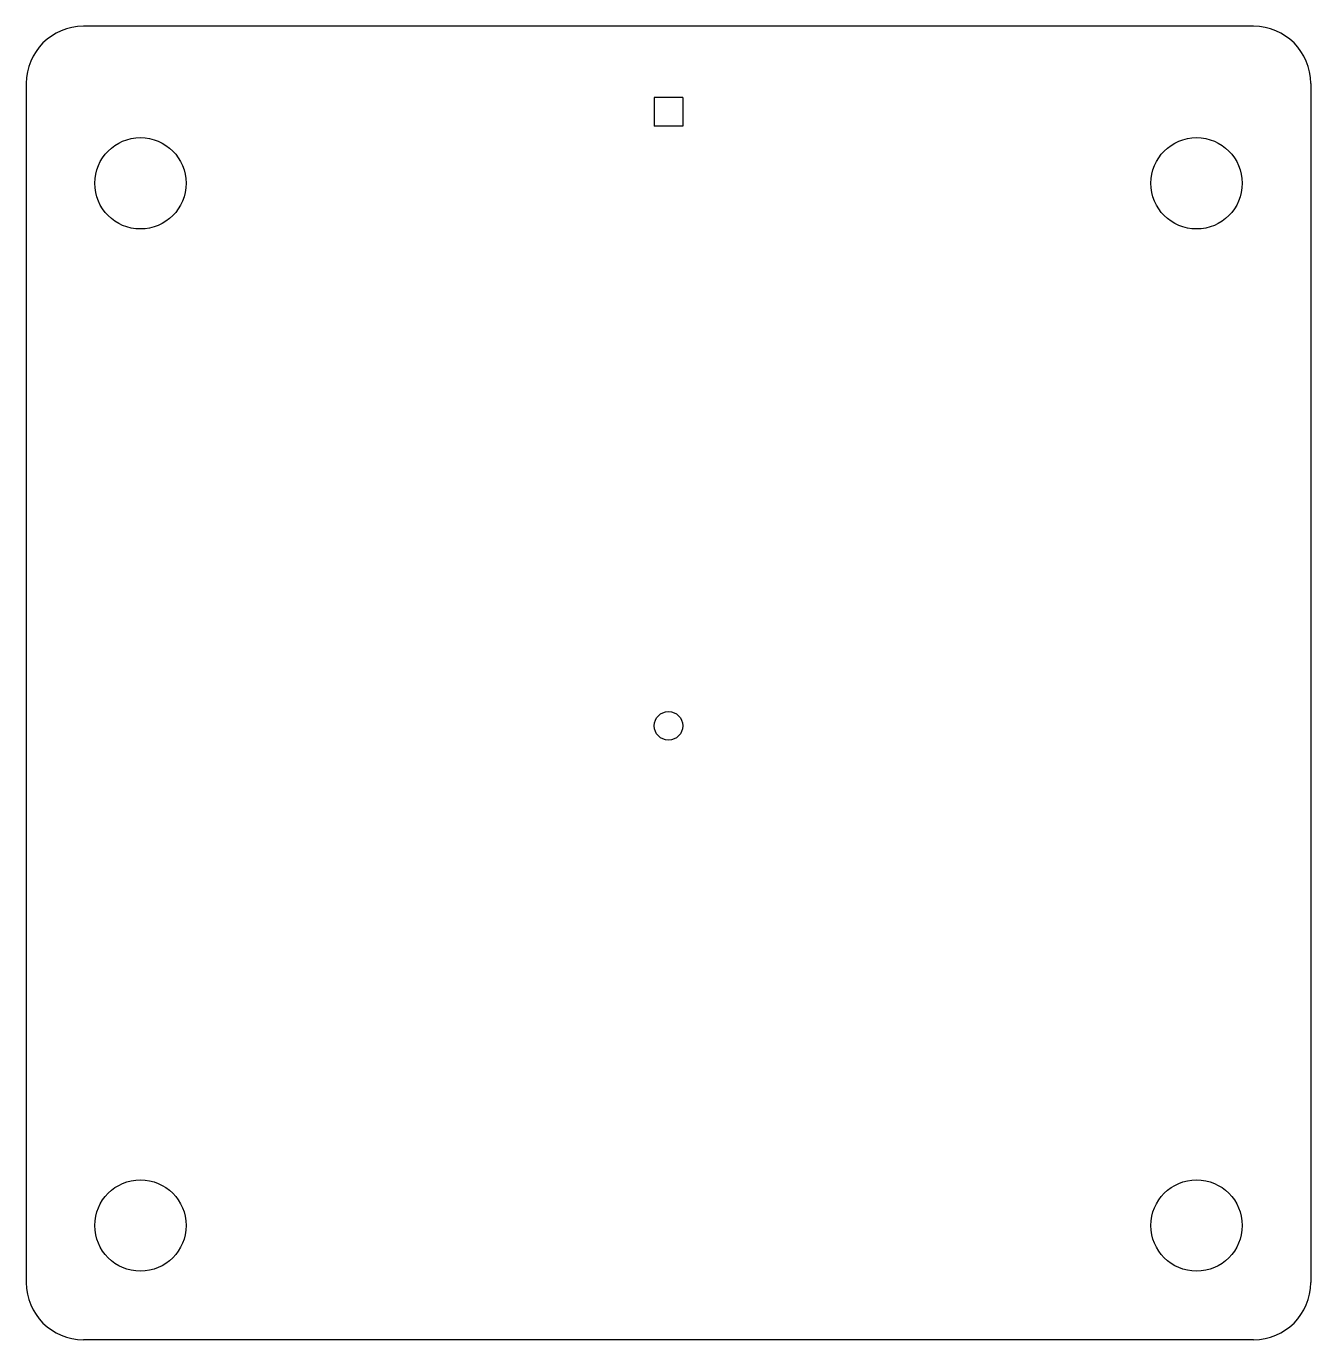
# Model space of a CAD drawing. Extents: x -22.5 to 22.5, y 8.5 to 54.5.
import ezdxf

# ---------------------------------------------------------------- set-up
doc = ezdxf.new("R2010")
doc.units = 0
doc.layers.add('VISIBLE', color=7, linetype='CONTINUOUS')

msp = doc.modelspace()

# ---------------------------------------------------------------- linework, layer by layer
at = {"layer": 'VISIBLE'}
for p, q in [((20.5, 54.5), (-20.5, 54.5)), ((-22.5, 52.5), (-22.5, 10.5)), ((22.5, 52.5), (22.5, 10.5)), ((0.5, 52), (-0.5, 52)), ((-0.5, 52), (-0.5, 51)), ((0.5, 52), (0.5, 51)), ((0.5, 51), (-0.5, 51)), ((20.5, 8.5), (-20.5, 8.5))]:
    msp.add_line(p, q, dxfattribs=at)
for centre, radius in [((-18.5, 49), 1.6), ((18.5, 49), 1.6), ((0, 30), 0.5), ((-18.5, 12.5), 1.6), ((18.5, 12.5), 1.6)]:
    msp.add_circle(centre, radius, dxfattribs=at)
for centre, start, end in [((-20.5, 52.5), 90, 180), ((20.5, 52.5), 0, 90), ((-20.5, 10.5), 180, 270), ((20.5, 10.5), 270, 0)]:
    msp.add_arc(centre, 2, start, end, dxfattribs=at)

doc.saveas('drawing.dxf')
